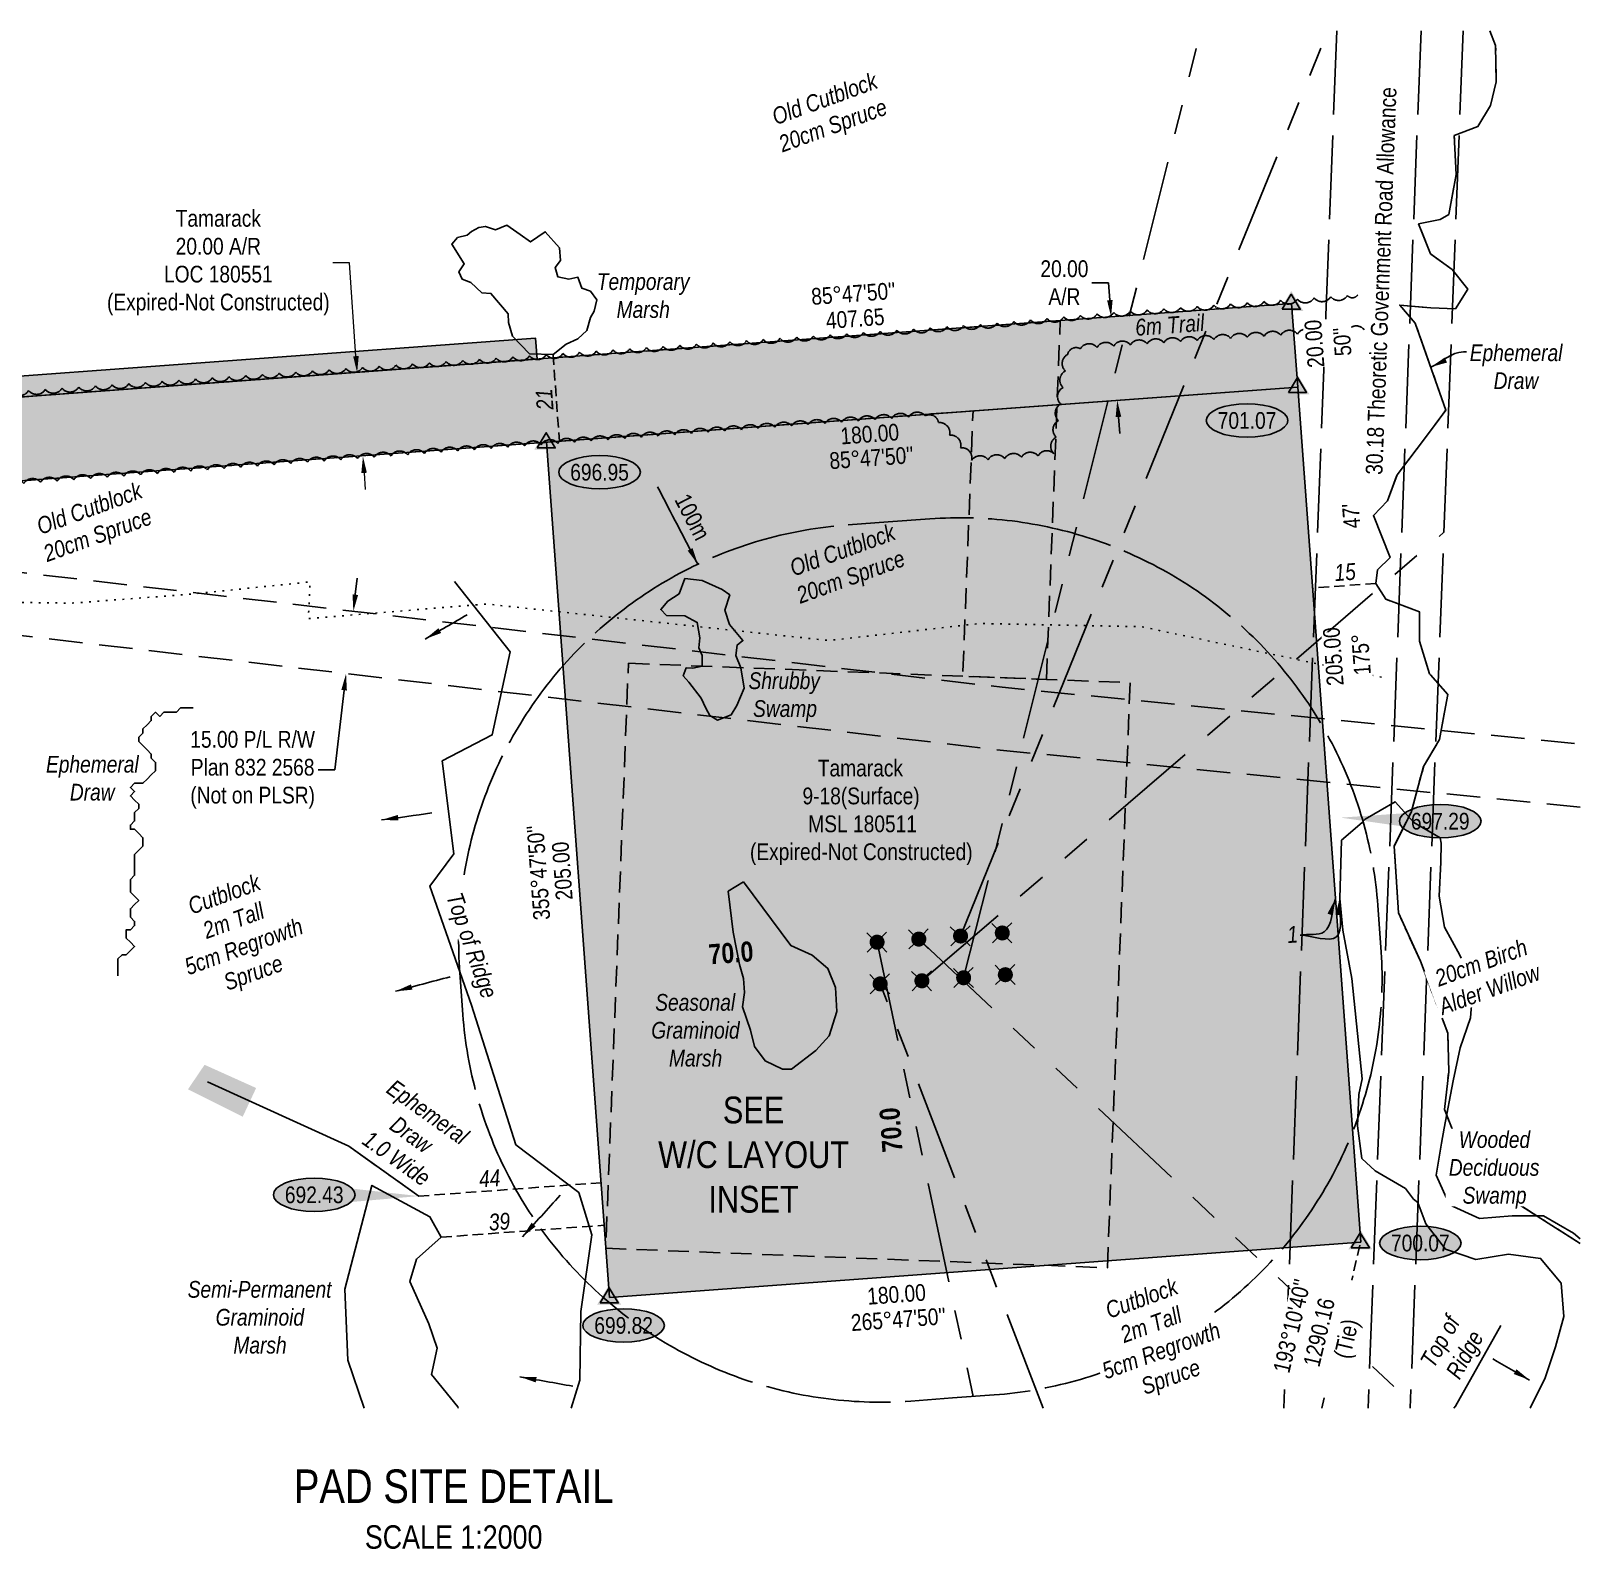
# Model space of a CAD drawing. Extents: x 329857 to 337194, y 6142471 to 6144607.
# Drawn here: x 333185 to 334110, y 6142560 to 6143467 of the extents above; entities that cross this region are included whole.
import ezdxf
from ezdxf.enums import TextEntityAlignment as Align

# ---------------------------------------------------------------- set-up
doc = ezdxf.new("R2010")
doc.units = 0
doc.header["$LTSCALE"] = 5
doc.header["$PDSIZE"] = 0.5
for name, pattern in [('0', [1, 1, 0]), ('foc-ACCESSROAD', [3.75, 2.5, -1.25]), ('foc-BUFFER', [16.75, 15, -1.75]), ('foc-DRILLPATH', [14.75, 6, -1.75, 1.75, -1.75, 1.75, -1.75]), ('foc-MONUMENT-BDYS', [6, 4, -2]), ('foc-TIELINE', [1.875, 1.25, -0.625]), ('foc-TOPO', [1, 0.2, -0.8]), ('foc-TOPO-ephemeral', [6.25, 3.125, -0.625, 0.625, -0.625, 0.625, -0.625]), ('foc-UNSURVEYED', [12.5, 10, -2.5])]:
    doc.linetypes.add(name, pattern=pattern)
doc.layers.get('Defpoints').update_dxf_attribs({"color": 9})
for name, color, linetype in [('AS-UNDERLAY-H', 141, 'Continuous'), ('AUX-BUFFER', 7, 'foc-BUFFER'), ('C-AR', 13, 'foc-ACCESSROAD'), ('C-WS', 13, 'foc-ACCESSROAD'), ('DETAIL-T', 7, 'Continuous'), ('L-BD', 7, 'Continuous'), ('L-MON', 1, 'Continuous'), ('L-MON-PLAN', 7, 'foc-MONUMENT-BDYS'), ('L-ROAD-T', 7, 'Continuous'), ('L-TIE', 7, 'foc-TIELINE'), ('L-TITLEDB-T', 4, 'Continuous'), ('L-USEC', 7, 'foc-UNSURVEYED'), ('P-ELEVATION', 7, 'Continuous'), ('P-PDRILLPATH', 12, 'foc-DRILLPATH'), ('P-PROPOSED', 10, 'Continuous'), ('P-PROPOSED-H', 21, 'Continuous'), ('P-TEMP-H', 41, 'Continuous'), ('P-TEMP_WORKSPACE', 46, 'Continuous'), ('P-TXT', 4, 'Continuous'), ('T-BUSH', 110, '0'), ('T-BUSH-T', 110, 'Continuous'), ('T-CREEK', 48, 'Continuous'), ('T-DRAW', 48, 'foc-TOPO-ephemeral'), ('T-SLOPE', 48, 'Continuous'), ('T-TIE', 201, 'foc-TIELINE'), ('T-VEGETATION CHANGE', 104, 'foc-TOPO'), ('T-WATER-T', 48, 'Continuous'), ('WETLAND', 143, 'Continuous'), ('WETLAND-T', 146, 'Continuous')]:
    doc.layers.add(name, color=color, linetype=linetype)
for name, color, linetype, lineweight in [('C-AR-T', 13, 'Continuous', 9), ('C-WS-T', 13, 'Continuous', 9), ('T-TEXT', 48, 'Continuous', 18), ('T-TIE-T', 201, 'Continuous', 18)]:
    doc.layers.add(name, color=color, linetype=linetype, lineweight=lineweight)
doc.styles.add('80', font='ARIALN.TTF', dxfattribs={"height": 10})
doc.styles.add('80CG', font='ARIALN.TTF', dxfattribs={"height": 10})
doc.styles.add('80L', font='ARIALN.TTF', dxfattribs={"height": 10})
doc.styles.add('BOLD', font='ARIALNB.TTF')
doc.styles.add('foc-LtypeFont', font='ARIALN.TTF', dxfattribs={"height": 7.35})
doc.linetypes.add('foc-TOPO-flowdirection-NOLINE', pattern='A,0,[">",foc-LtypeFont,S=0.3,R=0,X=0,Y=-0.945],-20,[">",foc-LtypeFont,S=0.3,R=0,X=0,Y=-0.945],0', length=20)
doc.dimstyles.new('CG2011', dxfattribs={"dimscale": 5, "dimtxt": 9, "dimasz": 2, "dimexe": 0.2, "dimexo": 0.0625, "dimgap": 0.5, "dimtad": 0, "dimtih": 1, "dimtoh": 1, "dimzin": 0, "dimdsep": 46, "dimtxsty": '80CG', "dimcen": 0.1, "dimse1": 1, "dimse2": 1, "dimclrd": 256, "dimclrt": 256, "dimaunit": 1, "dimadec": 4, "dimazin": 0, "dimtfac": 0.06, "dimtofl": 0, "dimtmove": 0, "dimatfit": 1, "dimfxl": 0.2, "dimtolj": 1, "dimtzin": 0, "dimlwd": -1, "dimarcsym": 0})
doc.dimstyles.new('Compass 5 000', dxfattribs={"dimscale": 5, "dimtxt": 9, "dimasz": 2, "dimexe": 0.2, "dimexo": 0.0625, "dimgap": 0.5, "dimtad": 0, "dimtih": 1, "dimtoh": 1, "dimzin": 0, "dimdsep": 46, "dimtxsty": '80CG', "dimcen": 0.1, "dimse1": 1, "dimse2": 1, "dimclrd": 256, "dimclrt": 256, "dimaunit": 1, "dimadec": 4, "dimazin": 0, "dimtfac": 0.06, "dimtofl": 0, "dimtmove": 0, "dimatfit": 1, "dimfxl": 0.2, "dimtolj": 1, "dimtzin": 0, "dimlwd": -1, "dimarcsym": 0})

# ---------------------------------------------------------------- blocks, each defined once
blk = doc.blocks.new('*D378')
at = {"layer": 'C-AR-T', "transparency": 16777216}
for p, q in [((333374.95, 6143328.28), (333364.95, 6143328.28)), ((333378.83, 6143272.47), (333374.95, 6143328.28)), ((333383.69, 6143202.63), (333384.39, 6143192.65))]:
    blk.add_line(p, q, dxfattribs=at)
for points in [[(333380.49, 6143272.58), (333377.17, 6143272.35), (333379.53, 6143262.49)], [(333385.35, 6143202.74), (333382.03, 6143202.51), (333383, 6143212.6)]]:
    blk.add_solid(points, dxfattribs=at)
at = {"layer": 'Defpoints', "color": 0, "transparency": 16777216}
for p in [(333379.53, 6143262.49), (333297.56, 6143256.79), (333301.03, 6143206.9)]:
    blk.add_point(p, dxfattribs=at)
at = {"layer": 'C-AR-T', "transparency": 16777216, "insert": (333296.61, 6143328.28), "char_height": 10, "attachment_point": 5, "style": '80CG'}
blk.add_mtext('\\A1;Tamarack\\P20.00 A/R\\PLOC 180551{\\A0;\\P(Expired-Not Constructed)}', dxfattribs=at)
blk = doc.blocks.new('*D377')
at = {"layer": 'Defpoints', "color": 0, "linetype": 'Continuous', "transparency": 16777216}
for p in [(333311.74, 6143127.63), (333307.38, 6143090.39), (333372.92, 6143082.72)]:
    blk.add_point(p, dxfattribs=at)
at = {"layer": 'L-TITLEDB-T', "transparency": 16777216}
for p, q in [((333378.44, 6143129.89), (333379.6, 6143139.82)), ((333371.75, 6143072.78), (333366.19, 6143025.26)), ((333366.19, 6143025.26), (333356.19, 6143025.26))]:
    blk.add_line(p, q, dxfattribs=at)
at = {"layer": 'L-TITLEDB-T', "linetype": 'Continuous', "transparency": 16777216}
for points in [[(333376.78, 6143130.08), (333380.1, 6143129.69), (333377.28, 6143119.96)], [(333370.1, 6143072.98), (333373.41, 6143072.59), (333372.92, 6143082.72)]]:
    blk.add_solid(points, dxfattribs=at)
at = {"layer": 'L-TITLEDB-T', "linetype": 'Continuous', "transparency": 16777216, "insert": (333317.11, 6143025.26), "char_height": 10, "attachment_point": 5, "style": '80CG'}
blk.add_mtext('\\A1;15.00 P/L R/W\\PPlan 832 2568\\P(Not on PLSR)', dxfattribs=at)
blk = doc.blocks.new('*D376')
at = {"layer": 'Defpoints', "color": 0, "transparency": 16777216}
for p in [(333880.36, 6143299.62), (333829.93, 6143295.91), (333884.03, 6143249.76)]:
    blk.add_point(p, dxfattribs=at)
at = {"layer": 'P-TXT', "transparency": 16777216}
for p, q in [((333828.43, 6143316.3), (333818.43, 6143316.3)), ((333829.19, 6143305.89), (333828.43, 6143316.3)), ((333834.32, 6143236.08), (333835.06, 6143226.11))]:
    blk.add_line(p, q, dxfattribs=at)
for points in [[(333830.85, 6143306.01), (333827.53, 6143305.76), (333829.93, 6143295.91)], [(333835.99, 6143236.2), (333832.66, 6143235.96), (333833.59, 6143246.05)]]:
    blk.add_solid(points, dxfattribs=at)
at = {"layer": 'P-TXT', "transparency": 16777216, "insert": (333802.03, 6143316.3), "char_height": 10, "attachment_point": 5, "style": '80CG'}
blk.add_mtext('\\A1;20.00\\PA/R', dxfattribs=at)
blk = doc.blocks.new('TRIA')
blk.add_hatch(color=255).paths.add_polyline_path([(-0.04, 1.52), (-1.47, -0.87), (1.39, -0.87)])
blk = doc.blocks.new('TRIAA')
blk.add_blockref('TRIA', (0, 0))
blk = doc.blocks.new('TRIB')
at = {"color": 1}
blk.add_lwpolyline([(-1.12, -0.67), (-0.04, 1.13), (1.04, -0.67)], close=True, dxfattribs=at)
blk = doc.blocks.new('TRIBB')
blk.add_blockref('TRIB', (0, 0))
blk = doc.blocks.new('TRICC')
for name in ['TRIAA', 'TRIBB']:
    blk.add_blockref(name, (0, 0))
blk = doc.blocks.new('plspike')
blk.add_blockref('TRICC', (0, 0))
blk = doc.blocks.new('we')
at = {"layer": 'P-ELEVATION'}
h = blk.add_hatch(color=111, dxfattribs=at)
h.dxf.hatch_style = 1
edge = h.paths.add_edge_path()
edge.add_ellipse((0, 0), major_axis=(-24.38, 0), ratio=0.410256, start_angle=0, end_angle=360)
at = {"layer": 'P-ELEVATION', "color": 7, "flags": 128}
blk.add_lwpolyline([(0, 0, 12.5, 0, 0), (-12.42, -6.43, 0, 0, 0)], format="xyseb", dxfattribs=at)
at = {"layer": 'P-ELEVATION', "color": 7}
blk.add_ellipse((0, 0), major_axis=(-24.38, 0), ratio=0.410256, dxfattribs=at)
at = {"layer": 'P-ELEVATION', "style": '80'}
blk.add_attdef('ELEVATION', text='', height=10, dxfattribs=at).set_placement((0, 0), align=Align.MIDDLE_CENTER)
blk = doc.blocks.new('*U381')
at = {"layer": 'P-ELEVATION'}
h = blk.add_hatch(color=111, dxfattribs=at)
h.dxf.hatch_style = 1
edge = h.paths.add_edge_path()
edge.add_ellipse((0, 0), major_axis=(-24.38, 0), ratio=0.410256, start_angle=0, end_angle=360)
at = {"layer": 'P-ELEVATION', "color": 7, "flags": 128}
blk.add_lwpolyline([(0, 0, 12.5, 0, 0), (62.5, -0.78, 0, 0, 0)], format="xyseb", dxfattribs=at)
at = {"layer": 'P-ELEVATION', "color": 7}
blk.add_ellipse((0, 0), major_axis=(-24.38, 0), ratio=0.410256, dxfattribs=at)
at = {"layer": 'P-ELEVATION', "style": '80'}
blk.add_attdef('ELEVATION', text='', height=10, dxfattribs=at).set_placement((0, 0), align=Align.MIDDLE_CENTER)
blk = doc.blocks.new('*U382')
at = {"layer": 'P-ELEVATION'}
h = blk.add_hatch(color=111, dxfattribs=at)
h.dxf.hatch_style = 1
edge = h.paths.add_edge_path()
edge.add_ellipse((0, 0), major_axis=(-24.38, 0), ratio=0.410256, start_angle=0, end_angle=360)
at = {"layer": 'P-ELEVATION', "color": 7, "flags": 128}
blk.add_lwpolyline([(0, 0, 12.5, 0, 0), (-59.52, 2.13, 0, 0, 0)], format="xyseb", dxfattribs=at)
at = {"layer": 'P-ELEVATION', "color": 7}
blk.add_ellipse((0, 0), major_axis=(-24.38, 0), ratio=0.410256, dxfattribs=at)
at = {"layer": 'P-ELEVATION', "style": '80'}
blk.add_attdef('ELEVATION', text='', height=10, dxfattribs=at).set_placement((0, 0), align=Align.MIDDLE_CENTER)
blk = doc.blocks.new('WC')
at = {"layer": 'L-MON'}
h = blk.add_hatch(color=255, dxfattribs=at)
h.dxf.hatch_style = 1
edge = h.paths.add_edge_path()
edge.add_arc((0, 0), 0.9, 0, 360)
at = {"layer": 'L-MON', "color": 240, "flags": 128}
for points in [[(-0.62, 0.5), (-1.23, 1.12)], [(0.52, 0.61), (1.13, 1.21)], [(-1.18, -1.18), (-0.56, -0.57)], [(1.16, -1.18), (0.56, -0.57)]]:
    blk.add_lwpolyline(points, dxfattribs=at)
at = {"layer": 'L-MON', "color": 240}
for radius in [0.8, 0.373]:
    blk.add_circle((0, 0), radius, dxfattribs=at)

msp = doc.modelspace()

# ---------------------------------------------------------------- hatches: boundary and pattern name
at = {"layer": 'AS-UNDERLAY-H'}
h = msp.add_hatch(color=256, dxfattribs=at)
h.dxf.hatch_style = 1
h.paths.add_polyline_path([(333278.498, 6142834.301), (333311.216, 6142817.95), (333319.205, 6142835.061), (333288.389, 6142848.94)])
at = {"layer": 'P-PROPOSED-H'}
h = msp.add_hatch(color=256, dxfattribs=at)
h.dxf.hatch_style = 1
h.paths.add_polyline_path([(332946.5, 6143230.957), (333937.785, 6143303.843), (333941.45, 6143253.985), (332944.579, 6143180.688), (332918.696, 6143153.88), (332922.525, 6143254.102)])
h = msp.add_hatch(color=256, dxfattribs=at)
h.dxf.hatch_style = 1
h.paths.add_polyline_path([(333492.73, 6143220.992), (333530.305, 6142709.949), (333979.026, 6142742.942), (333941.45, 6143253.985)])
at = {"layer": 'P-TEMP-H'}
h = msp.add_hatch(color=256, dxfattribs=at)
h.dxf.hatch_style = 1
h.paths.add_polyline_path([(332934.437, 6143242.602), (333486.181, 6143283.17), (333487.098, 6143270.705), (332946.5, 6143230.957)])

# ---------------------------------------------------------------- linework, layer by layer
at = {"layer": 'AUX-BUFFER', "color": 251, "linetype": 'foc-BUFFER', "flags": 128}
msp.add_lwpolyline([(333442.688, 6142878.953), (333440.855, 6142903.882, -0.4142136), (333671.815, 6143171.5), (333696.744, 6143173.333), (333721.673, 6143175.166, -0.4142136), (333989.291, 6142944.206), (333991.124, 6142919.278, -0.4142136), (333760.164, 6142651.659), (333735.235, 6142649.826), (333710.306, 6142647.993, -0.4142136)], format="xyb", close=True, dxfattribs=at)
at = {"layer": 'C-AR', "flags": 128}
msp.add_lwpolyline([(333791.3, 6143079.218), (333799.551, 6143293.679), (332921.571, 6143229.124), (332919.65, 6143178.858), (332925.236, 6143179.269), (333747.448, 6143239.723), (333741.348, 6143081.155)], close=True, dxfattribs=at)
at = {"layer": 'C-WS', "flags": 128}
msp.add_lwpolyline([(333541.608, 6143088.902), (333791.35, 6143079.216), (333841.298, 6143077.279), (333827.739, 6142727.641), (333528.049, 6142739.263), (333541.608, 6143088.902)], dxfattribs=at)
at = {"layer": 'L-MON-PLAN', "flags": 128}
for points in [[(332715.487, 6143197.44), (333764.812, 6143074.582), (334110.051, 6143040.611)], [(334110.051, 6143002.931), (333760.795, 6143037.303), (332715.487, 6143159.691)]]:
    msp.add_lwpolyline(points, dxfattribs=at)
at = {"layer": 'L-TIE', "flags": 128}
msp.add_lwpolyline([(333955.767, 6142643.733), (333978.996, 6142742.954)], dxfattribs=at)
at = {"layer": 'L-USEC', "flags": 128}
for points in [[(333964.735, 6143466.765), (333933.105, 6142643.733)], [(334015.065, 6143466.765), (333983.434, 6142643.733)], [(334040.216, 6143466.765), (334008.585, 6142643.733)]]:
    msp.add_lwpolyline(points, dxfattribs=at)
at = {"layer": 'P-PDRILLPATH', "ltscale": 2, "flags": 128}
for points in [[(333740.002, 6142925.877), (333959.387, 6143466.765)], [(333741.835, 6142900.948), (333883.452, 6143466.765)], [(333716.906, 6142899.115), (334028.559, 6143166.996)], [(333690.144, 6142922.211), (333749, 6142643.733)], [(333715.073, 6142924.044), (334008.592, 6142647.458)], [(333789.272, 6142643.733), (333691.977, 6142897.282)]]:
    msp.add_lwpolyline(points, dxfattribs=at)
at = {"layer": 'P-PROPOSED', "flags": 128}
for points in [[(332946.5, 6143230.957), (333937.785, 6143303.843), (333941.45, 6143253.985), (332944.579, 6143180.688), (332918.696, 6143153.88), (332922.525, 6143254.102)], [(333492.73, 6143220.992), (333530.305, 6142709.949), (333979.026, 6142742.942), (333941.45, 6143253.985)]]:
    msp.add_lwpolyline(points, close=True, dxfattribs=at)
at = {"layer": 'P-TEMP_WORKSPACE', "flags": 128}
msp.add_lwpolyline([(332934.437, 6143242.602), (333486.181, 6143283.17), (333487.098, 6143270.705), (332946.5, 6143230.957)], close=True, dxfattribs=at)
at = {"layer": 'T-BUSH', "flags": 128}
for points in [[(332929.708, 6143341.077, 0.5205671), (332929.169, 6143331.093, 0.5205671), (332928.629, 6143321.109, 0.5205671), (332928.09, 6143311.125, 0.5205671), (332927.551, 6143301.142, 0.5205671), (332927.011, 6143291.158, 0.5205671), (332926.472, 6143281.174, 0.5205671), (332925.932, 6143271.19, 0.5205671), (332925.393, 6143261.206, 0.5205671), (332924.853, 6143251.222, 0.5205671), (332927.552, 6143242.329, 0.5205671), (332934.022, 6143234.706, 0.5205671), (332943.903, 6143235.177, 0.5205671), (332953.877, 6143235.872, 0.5205671), (332963.851, 6143236.566, 0.5205671), (332973.826, 6143237.26, 0.5205671), (332983.8, 6143237.954, 0.5205671), (332993.774, 6143238.648, 0.5205671), (333003.749, 6143239.343, 0.5205671), (333013.723, 6143240.037, 0.5205671), (333023.697, 6143240.731, 0.5205671), (333033.672, 6143241.425, 0.5205671), (333043.646, 6143242.12, 0.5205671), (333053.62, 6143242.814, 0.5205671), (333063.595, 6143243.508, 0.5205671), (333073.569, 6143244.202, 0.5205671), (333083.544, 6143244.896, 0.5205671), (333093.518, 6143245.591, 0.5205671), (333103.492, 6143246.285, 0.5205671), (333113.467, 6143246.979, 0.5205671), (333123.441, 6143247.673, 0.5205671), (333133.415, 6143248.368, 0.5205671), (333143.39, 6143249.062, 0.5205671), (333153.364, 6143249.756, 0.5205671), (333163.338, 6143250.45, 0.5205671), (333173.313, 6143251.144, 0.5205671), (333183.287, 6143251.839, 0.5205671), (333193.261, 6143252.533, 0.5205671), (333203.236, 6143253.227, 0.5205671), (333213.21, 6143253.921, 0.5205671), (333223.185, 6143254.616, 0.5205671), (333233.159, 6143255.31, 0.5205671), (333243.133, 6143256.004, 0.5205671), (333253.108, 6143256.698, 0.5205671), (333263.082, 6143257.393, 0.5205671), (333273.056, 6143258.087, 0.5205671), (333283.031, 6143258.781, 0.5205671), (333293.005, 6143259.475, 0.5205671), (333302.979, 6143260.169, 0.5205671), (333312.954, 6143260.864, 0.5205671), (333322.928, 6143261.558, 0.5205671), (333332.902, 6143262.252, 0.5205671), (333342.877, 6143262.946, 0.5205671), (333352.851, 6143263.641, 0.5205671), (333362.826, 6143264.335, 0.5205671), (333372.8, 6143265.029, 0.5205671), (333382.774, 6143265.723, 0.5205671), (333392.749, 6143266.417, 0.5205671), (333402.723, 6143267.112, 0.5205671), (333412.697, 6143267.806, 0.5205671), (333422.672, 6143268.5, 0.5205671), (333432.646, 6143269.194, 0.5205671), (333442.62, 6143269.889, 0.5205671), (333452.595, 6143270.583, 0.5205671), (333462.569, 6143271.277, 0.5205671), (333472.544, 6143271.971, 0.5205671), (333482.518, 6143272.666, 0.5205671), (333492.492, 6143273.36, 0.5205671), (333502.467, 6143274.054, 0.5205671), (333512.441, 6143274.748, 0.5205671), (333522.415, 6143275.442, 0.5205671), (333532.39, 6143276.137, 0.5205671), (333542.364, 6143276.831, 0.5205671), (333552.338, 6143277.525, 0.5205671), (333562.313, 6143278.219, 0.5205671), (333572.287, 6143278.914, 0.5205671), (333582.261, 6143279.608, 0.5205671), (333592.236, 6143280.302, 0.5205671), (333602.21, 6143280.996, 0.5205671), (333612.185, 6143281.69, 0.5205671), (333622.159, 6143282.385, 0.5205671), (333632.133, 6143283.079, 0.5205671), (333642.108, 6143283.773, 0.5205671), (333652.082, 6143284.467, 0.5205671), (333662.056, 6143285.162, 0.5205671), (333672.031, 6143285.856, 0.5205671), (333682.005, 6143286.55, 0.5205671), (333691.979, 6143287.244, 0.5205671), (333701.954, 6143287.938, 0.5205671), (333711.928, 6143288.633, 0.5205671), (333721.902, 6143289.327, 0.5205671), (333731.877, 6143290.021, 0.5205671), (333741.851, 6143290.715, 0.5205671), (333751.826, 6143291.41, 0.5205671), (333761.789, 6143292.237, 0.5205671), (333771.746, 6143293.146, 0.5205671), (333781.703, 6143294.055, 0.5205671), (333791.66, 6143294.963, 0.5205671), (333801.618, 6143295.872, 0.5205671), (333811.575, 6143296.781, 0.5205671), (333821.532, 6143297.689, 0.5205671), (333831.489, 6143298.598, 0.5205671), (333841.461, 6143299.32, 0.5205671), (333851.434, 6143300.039, 0.5205671), (333861.406, 6143300.759, 0.5205671), (333871.379, 6143301.478, 0.5205671), (333881.352, 6143302.197, 0.5205671), (333891.324, 6143302.917, 0.5205671), (333901.297, 6143303.636, 0.5205671), (333911.269, 6143304.356, 0.5205671), (333921.242, 6143305.075, 0.5205671), (333931.214, 6143305.794, 0.5205671), (333941.187, 6143306.514, 0.5205671), (333951.16, 6143307.233, 0.5205671), (333961.132, 6143307.953, 0.5205671), (333971.105, 6143308.672, 0.5205671), (333977.255, 6143309.116, 0.5205671)], [(333981.15, 6143288.218, 0.5205671), (333971.172, 6143287.572, 0.5205671), (333961.194, 6143286.926, 0.5205671), (333951.217, 6143286.28, 0.5205671), (333941.239, 6143285.634, 0.5205671), (333931.262, 6143284.989, 0.5205671), (333921.284, 6143284.343, 0.5205671), (333911.306, 6143283.697, 0.5205671), (333901.329, 6143283.051, 0.5205671), (333891.351, 6143282.405, 0.5205671), (333881.374, 6143281.759, 0.5205671), (333871.396, 6143281.113, 0.5205671), (333861.418, 6143280.467, 0.5205671), (333851.441, 6143279.821, 0.5205671), (333841.463, 6143279.175, 0.5205671), (333831.49, 6143278.462, 0.5205671), (333821.525, 6143277.655, 0.5205671), (333811.559, 6143276.849, 0.5205671), (333804, 6143273.496, 0.5205671), (333802.632, 6143263.591, 0.5205671), (333801.265, 6143253.687, 0.5205671), (333799.897, 6143243.782, 0.5205671), (333798.529, 6143233.878, 0.5205671), (333797.162, 6143223.973, 0.5205671), (333795.794, 6143214.069, 0.5205671), (333786.331, 6143212.778, 0.5205671), (333776.36, 6143212.026, 0.5205671), (333766.39, 6143211.275, 0.5205671), (333756.42, 6143210.523, 0.5205671), (333746.602, 6143210.144, 0.5205671), (333740.018, 6143217.668, 0.5205671), (333733.433, 6143225.192, 0.5205671), (333726.849, 6143232.717, 0.5205671), (333718.827, 6143236.729, 0.5205671), (333708.857, 6143235.98, 0.5205671), (333698.886, 6143235.232, 0.5205671), (333688.916, 6143234.483, 0.5205671), (333678.945, 6143233.734, 0.5205671), (333668.975, 6143232.985, 0.5205671), (333659.005, 6143232.236, 0.5205671), (333649.034, 6143231.487, 0.5205671), (333639.064, 6143230.738, 0.5205671), (333629.093, 6143229.99, 0.5205671), (333619.123, 6143229.241, 0.5205671), (333609.153, 6143228.492, 0.5205671), (333599.182, 6143227.743, 0.5205671), (333589.212, 6143226.994, 0.5205671), (333579.241, 6143226.245, 0.5205671), (333569.271, 6143225.496, 0.5205671), (333559.301, 6143224.748, 0.5205671), (333549.33, 6143223.999, 0.5205671), (333539.36, 6143223.25, 0.5205671), (333529.389, 6143222.501, 0.5205671), (333519.419, 6143221.752, 0.5205671), (333509.449, 6143221.003, 0.5205671), (333499.478, 6143220.254, 0.5205671), (333489.508, 6143219.506, 0.5205671), (333479.537, 6143218.757, 0.5205671), (333469.567, 6143218.008, 0.5205671), (333459.597, 6143217.259, 0.5205671), (333449.626, 6143216.51, 0.5205671), (333439.656, 6143215.761, 0.5205671), (333429.685, 6143215.012, 0.5205671), (333419.715, 6143214.264, 0.5205671), (333409.745, 6143213.515, 0.5205671), (333399.774, 6143212.766, 0.5205671), (333389.804, 6143212.017, 0.5205671), (333379.833, 6143211.268, 0.5205671), (333369.863, 6143210.519, 0.5205671), (333359.893, 6143209.77, 0.5205671), (333349.922, 6143209.021, 0.5205671), (333339.952, 6143208.273, 0.5205671), (333329.981, 6143207.524, 0.5205671), (333320.011, 6143206.775, 0.5205671), (333310.04, 6143206.026, 0.5205671), (333300.07, 6143205.277, 0.5205671), (333290.1, 6143204.528, 0.5205671), (333280.129, 6143203.779, 0.5205671), (333270.159, 6143203.031, 0.5205671), (333260.188, 6143202.282, 0.5205671), (333250.218, 6143201.533, 0.5205671), (333240.248, 6143200.784, 0.5205671), (333230.277, 6143200.035, 0.5205671), (333220.307, 6143199.286, 0.5205671), (333210.336, 6143198.537, 0.5205671), (333200.366, 6143197.789, 0.5205671), (333190.396, 6143197.04, 0.5205671), (333180.425, 6143196.291, 0.5205671), (333170.455, 6143195.542, 0.5205671), (333160.484, 6143194.793, 0.5205671), (333150.514, 6143194.044, 0.5205671), (333140.544, 6143193.295, 0.5205671), (333130.573, 6143192.547, 0.5205671), (333120.603, 6143191.798, 0.5205671), (333110.632, 6143191.049, 0.5205671), (333100.662, 6143190.3, 0.5205671), (333090.692, 6143189.551, 0.5205671), (333080.721, 6143188.802, 0.5205671), (333070.751, 6143188.053, 0.5205671), (333060.78, 6143187.305, 0.5205671), (333050.81, 6143186.556, 0.5205671), (333040.84, 6143185.807, 0.5205671), (333030.869, 6143185.058, 0.5205671), (333020.899, 6143184.309, 0.5205671), (333010.928, 6143183.56, 0.5205671), (333000.958, 6143182.811, 0.5205671), (332990.988, 6143182.063, 0.5205671), (332981.017, 6143181.314, 0.5205671), (332971.047, 6143180.565, 0.5205671), (332961.076, 6143179.816, 0.5205671), (332951.542, 6143178.624, 0.5205671), (332950.636, 6143168.667, 0.5205671), (332949.73, 6143158.71, 0.5205671), (332948.823, 6143148.752, 0.5205671), (332947.917, 6143138.795, 0.5205671), (332947.011, 6143128.838, 0.5205671), (332946.193, 6143119.845, 0.5205671)]]:
    msp.add_lwpolyline(points, format="xyb", dxfattribs=at)
at = {"layer": 'T-CREEK', "linetype": 'foc-TOPO-flowdirection-NOLINE', "flags": 128}
for points in [[(334056.213, 6143466.765), (334059.653, 6143458.025), (334059.9, 6143436.36), (334056.588, 6143422.164), (334049.088, 6143409.664), (334034.904, 6143404.201), (334036.158, 6143381.023), (334031.588, 6143357.164), (334026.489, 6143354.011), (334013.624, 6143351.464), (334020.741, 6143333.64), (334033.604, 6143324.231), (334042.935, 6143312.436), (334035.593, 6143300.618), (334020.946, 6143301.207), (334002.364, 6143302.933), (334011.588, 6143292.164), (334029.948, 6143240.235), (334016.588, 6143222.164), (334000.847, 6143201.594), (333995.009, 6143186.028), (333986.588, 6143177.164), (333991.588, 6143164.664), (333996.588, 6143152.164), (333989.088, 6143144.664), (333988.149, 6143136.624), (333994.088, 6143127.164), (334014.088, 6143119.664), (334014.088, 6143102.164), (334020.125, 6143082.522), (334031.048, 6143070.202), (334029.088, 6143059.664), (334026.084, 6143043.356), (334016.588, 6143027.164), (334009.088, 6142999.664), (333999.088, 6142979.664), (334001.588, 6142939.664), (334014.717, 6142910.765), (334030.997, 6142867.899), (334031.588, 6142844.664), (334029.088, 6142822.164), (334039.088, 6142797.164), (334059.088, 6142774.664), (334086.588, 6142757.164), (334110.051, 6142742.233)], [(333281.588, 6143062.164), (333279.088, 6143062.164), (333276.588, 6143062.164), (333274.088, 6143062.164), (333271.588, 6143059.664), (333269.088, 6143059.664), (333266.588, 6143059.664), (333264.088, 6143059.664), (333261.588, 6143057.164), (333259.088, 6143059.664), (333256.588, 6143057.164), (333256.588, 6143054.664), (333254.088, 6143052.164), (333251.588, 6143049.664), (333251.588, 6143047.164), (333249.088, 6143044.664), (333249.088, 6143042.164), (333251.588, 6143039.664), (333254.088, 6143037.164), (333256.588, 6143034.664), (333256.588, 6143032.164), (333259.088, 6143029.664), (333259.088, 6143027.164), (333259.088, 6143024.664), (333256.588, 6143022.164), (333254.088, 6143019.664), (333251.588, 6143017.164), (333249.088, 6143017.164), (333246.588, 6143017.164), (333244.088, 6143014.664), (333246.588, 6143012.164), (333244.088, 6143009.664), (333246.588, 6143007.164), (333249.088, 6143004.664), (333249.088, 6143002.164), (333246.588, 6142999.664), (333246.588, 6142997.164), (333246.588, 6142994.664), (333244.088, 6142992.164), (333244.088, 6142989.664), (333246.588, 6142989.664), (333249.088, 6142987.164), (333251.588, 6142984.664), (333251.588, 6142982.164), (333251.588, 6142979.664), (333249.088, 6142977.164), (333246.588, 6142974.664), (333246.588, 6142972.164), (333246.588, 6142969.664), (333246.588, 6142967.164), (333246.588, 6142964.664), (333246.588, 6142962.164), (333244.088, 6142959.664), (333244.088, 6142957.164), (333244.088, 6142954.664), (333244.088, 6142952.164), (333246.588, 6142949.664), (333249.088, 6142947.164), (333246.588, 6142944.664), (333244.088, 6142942.164), (333244.088, 6142939.664), (333244.088, 6142937.164), (333246.588, 6142934.664), (333246.588, 6142932.164), (333244.088, 6142929.664), (333241.588, 6142929.664), (333241.588, 6142927.164), (333241.588, 6142924.664), (333244.088, 6142922.164), (333246.588, 6142919.664), (333244.088, 6142917.164), (333241.588, 6142914.664), (333239.088, 6142914.664), (333236.588, 6142912.164), (333236.588, 6142909.664), (333236.588, 6142907.164), (333236.588, 6142904.664), (333236.588, 6142902.164)], [(333290.135, 6142838.831), (333374.598, 6142800.224), (333416.383, 6142770.459)]]:
    msp.add_lwpolyline(points, dxfattribs=at)
at = {"layer": 'T-DRAW'}
for points in [[(334110.051, 6142742.233), (334086.588, 6142757.164), (334059.088, 6142774.664), (334039.088, 6142797.164), (334029.088, 6142822.164), (334031.588, 6142844.664), (334030.997, 6142867.899), (334014.717, 6142910.765), (334001.588, 6142939.664), (333999.088, 6142979.664), (334009.088, 6142999.664), (334016.588, 6143027.164), (334026.084, 6143043.356), (334029.088, 6143059.664), (334031.048, 6143070.202), (334020.125, 6143082.522), (334014.088, 6143102.164), (334014.088, 6143119.664), (333994.088, 6143127.164), (333988.149, 6143136.624), (333989.088, 6143144.664), (333996.588, 6143152.164), (333991.588, 6143164.664), (333986.588, 6143177.164), (333995.009, 6143186.028), (334000.847, 6143201.594), (334016.588, 6143222.164), (334029.948, 6143240.235), (334011.588, 6143292.164), (334002.364, 6143302.933), (334020.946, 6143301.207), (334035.593, 6143300.618), (334042.935, 6143312.436), (334033.604, 6143324.231), (334020.741, 6143333.64), (334013.624, 6143351.464), (334026.489, 6143354.011), (334031.588, 6143357.164), (334036.158, 6143381.023), (334034.904, 6143404.201), (334049.088, 6143409.664), (334056.588, 6143422.164), (334059.9, 6143436.36), (334059.653, 6143458.025), (334056.213, 6143466.765)], [(333236.588, 6142902.164), (333236.588, 6142904.664), (333236.588, 6142907.164), (333236.588, 6142909.664), (333236.588, 6142912.164), (333239.088, 6142914.664), (333241.588, 6142914.664), (333244.088, 6142917.164), (333246.588, 6142919.664), (333244.088, 6142922.164), (333241.588, 6142924.664), (333241.588, 6142927.164), (333241.588, 6142929.664), (333244.088, 6142929.664), (333246.588, 6142932.164), (333246.588, 6142934.664), (333244.088, 6142937.164), (333244.088, 6142939.664), (333244.088, 6142942.164), (333246.588, 6142944.664), (333249.088, 6142947.164), (333246.588, 6142949.664), (333244.088, 6142952.164), (333244.088, 6142954.664), (333244.088, 6142957.164), (333244.088, 6142959.664), (333246.588, 6142962.164), (333246.588, 6142964.664), (333246.588, 6142967.164), (333246.588, 6142969.664), (333246.588, 6142972.164), (333246.588, 6142974.664), (333249.088, 6142977.164), (333251.588, 6142979.664), (333251.588, 6142982.164), (333251.588, 6142984.664), (333249.088, 6142987.164), (333246.588, 6142989.664), (333244.088, 6142989.664), (333244.088, 6142992.164), (333246.588, 6142994.664), (333246.588, 6142997.164), (333246.588, 6142999.664), (333249.088, 6143002.164), (333249.088, 6143004.664), (333246.588, 6143007.164), (333244.088, 6143009.664), (333246.588, 6143012.164), (333244.088, 6143014.664), (333246.588, 6143017.164), (333249.088, 6143017.164), (333251.588, 6143017.164), (333254.088, 6143019.664), (333256.588, 6143022.164), (333259.088, 6143024.664), (333259.088, 6143027.164), (333259.088, 6143029.664), (333256.588, 6143032.164), (333256.588, 6143034.664), (333254.088, 6143037.164), (333251.588, 6143039.664), (333249.088, 6143042.164), (333249.088, 6143044.664), (333251.588, 6143047.164), (333251.588, 6143049.664), (333254.088, 6143052.164), (333256.588, 6143054.664), (333256.588, 6143057.164), (333259.088, 6143059.664), (333261.588, 6143057.164), (333264.088, 6143059.664), (333266.588, 6143059.664), (333269.088, 6143059.664), (333271.588, 6143059.664), (333274.088, 6143062.164), (333276.588, 6143062.164), (333279.088, 6143062.164), (333281.588, 6143062.164)]]:
    msp.add_lwpolyline(points, dxfattribs=at)
at = {"layer": 'T-DRAW', "flags": 128}
msp.add_lwpolyline([(333416.383, 6142770.459), (333374.598, 6142800.224)], dxfattribs=at)
at = {"layer": 'T-SLOPE', "flags": 128}
for points in [[(333437.681, 6143137.787), (333470.946, 6143095.644), (333460.216, 6143046.089), (333430.348, 6143030.564), (333437.296, 6142975.042), (333422.988, 6142955.727), (333447.918, 6142884.637), (333474.276, 6142801.149), (333511.976, 6142772.532), (333519.638, 6142747.269), (333513.208, 6142701.577), (333512.566, 6142660.427), (333507.305, 6142643.733)], [(334034.644, 6142643.733), (334035.568, 6142644.994), (334062.828, 6142693.054)]]:
    msp.add_lwpolyline(points, dxfattribs=at)
at = {"layer": 'T-TIE'}
msp.add_line((333988.149, 6143136.624), (333950.284, 6143133.84), dxfattribs=at)
at = {"layer": 'T-TIE', "flags": 128}
for points in [[(333496.568, 6143273.512), (333500.388, 6143221.558)], [(333416.383, 6142770.459), (333525.267, 6142778.465)], [(333429.824, 6142745.906), (333527.135, 6142753.061)]]:
    msp.add_lwpolyline(points, dxfattribs=at)
at = {"layer": 'T-VEGETATION CHANGE', "flags": 128}
msp.add_lwpolyline([(332944.784, 6143137.458), (333064.221, 6143128.659), (333125.083, 6143126.112), (333208.731, 6143124.787), (333279.606, 6143130.132), (333351.483, 6143137.544), (333350.341, 6143115.579), (333456.541, 6143124.317), (333661.298, 6143102.482), (333751.508, 6143112.682), (333847.943, 6143110.767), (333994.676, 6143079.824)], dxfattribs=at)
at = {"layer": 'WETLAND'}
for points in [[(333504.473, 6143279.521), (333496.568, 6143273.512), (333482.471, 6143273.896), (333472.375, 6143284.317), (333469.856, 6143292.591), (333469.685, 6143297.683), (333459.438, 6143309.949), (333453.929, 6143310.31), (333447.523, 6143316.399), (333442.217, 6143318.481), (333440.367, 6143322.82), (333443.529, 6143327.685), (333436.012, 6143339.277), (333439.555, 6143343.305), (333445.301, 6143344.746), (333447.816, 6143346.96), (333452.174, 6143349.26), (333456.172, 6143349.953), (333462.156, 6143347.968), (333468.878, 6143350.623), (333476.916, 6143345.198), (333483.005, 6143340.742), (333491.938, 6143346.76), (333500.358, 6143337.258), (333501.026, 6143329.69), (333497.866, 6143325.448), (333499.52, 6143319.821), (333505.954, 6143318.452), (333511.428, 6143319.61), (333513.667, 6143313.083), (333518.899, 6143311.335), (333522.663, 6143306.067), (333521.127, 6143299.217), (333518.901, 6143295.617), (333516.758, 6143287.689), (333511.294, 6143282.757), (333504.473, 6143279.521)], [(333575.318, 6143139.51), (333585.557, 6143138.295), (333597.607, 6143132.999), (333602.097, 6143129.782), (333599.104, 6143120.717), (333602.07, 6143112.092), (333609.959, 6143102.447), (333606.484, 6143099.761), (333605.748, 6143093.457), (333608.69, 6143086.195), (333610.649, 6143074.1), (333606.325, 6143063.67), (333602.97, 6143058.153), (333594.811, 6143054.942), (333590.303, 6143057.613), (333587.887, 6143062.008), (333584.952, 6143068.014), (333577.642, 6143077.591), (333574.298, 6143081.314), (333576.064, 6143086.112), (333580.108, 6143086.062), (333585.601, 6143087.15), (333585.592, 6143093.497), (333583.597, 6143098.152), (333584.332, 6143104.022), (333582.752, 6143113.297), (333575.323, 6143117.174), (333564.357, 6143117.531), (333560.854, 6143120.99), (333565.067, 6143126.035), (333571.827, 6143130.393), (333575.318, 6143139.51)], [(333610.266, 6142958.204), (333638.547, 6142920.299), (333651.276, 6142914.521), (333660.742, 6142906.538), (333665.309, 6142895.076), (333666.034, 6142880.723), (333661.487, 6142866.249), (333653.544, 6142857.445), (333639.021, 6142846.264), (333633.729, 6142846.225), (333623.274, 6142851.38), (333616.988, 6142859.781), (333614.535, 6142869.583), (333609.717, 6142883.539), (333610.874, 6142892.139), (333610.371, 6142900.478), (333607.908, 6142908.829), (333604.077, 6142928.159), (333601.245, 6142952.666), (333610.266, 6142958.204)]]:
    msp.add_lwpolyline(points, close=True, dxfattribs=at)
for points in [[(334080.263, 6142643.733), (334080.407, 6142644.055), (334089.159, 6142661.917), (334095.329, 6142680.43), (334100.428, 6142698.477), (334098.827, 6142718.433), (334086.499, 6142733.179), (334067.278, 6142735.724), (334047.764, 6142732.532), (334029.772, 6142738.673), (334025.77, 6142743.852), (334017.994, 6142753.916), (334013.13, 6142766.654), (334010.561, 6142768.636), (334005.708, 6142774.924), (333987.607, 6142785.494), (333979.705, 6142792.993), (333977.118, 6142812.502), (333977.986, 6142831.258), (333979.82, 6142840.479), (333973.696, 6142900.521), (333968.283, 6142929.468), (333966.476, 6142948.395), (333967.595, 6142983.166), (333979.946, 6142993.807), (333981.683, 6142995.824), (333999.617, 6143006.167), (334010.731, 6142993.807), (334026.588, 6142984.664), (334027.132, 6142981.462), (334026.869, 6142969.988), (334025.838, 6142949.643), (334029.083, 6142931.173), (334038.174, 6142914.499), (334046.195, 6142897.355), (334044.639, 6142877.037), (334038.498, 6142859.045), (334034.362, 6142839.38), (334028.957, 6142811.092), (334027.236, 6142802.085), (334024.172, 6142782.891), (334032.166, 6142765.226), (334050.052, 6142756.996), (334069.486, 6142758.625), (334088.32, 6142758.712), (334106.101, 6142748.397), (334110.051, 6142745.005)], [(333383.693, 6142643.733), (333373.989, 6142672.371), (333372.2, 6142714.806), (333388.333, 6142776.857), (333423.05, 6142758.11), (333429.824, 6142745.906), (333414.961, 6142732.718), (333410.995, 6142719.511), (333422.277, 6142694.203), (333427.404, 6142679.545), (333423.912, 6142663.835), (333439.638, 6142644.484), (333439.888, 6142643.733)]]:
    msp.add_lwpolyline(points, dxfattribs=at)

# ---------------------------------------------------------------- block references
at = {"layer": 'L-MON', "xscale": 4.99924415, "yscale": 4.99924415, "zscale": 4.99924415}
for name, p in [('plspike', (333492.731, 6143220.979)), ('WC', (333690.144, 6142922.211)), ('WC', (333715.073, 6142924.044)), ('WC', (333740.002, 6142925.877)), ('WC', (333764.931, 6142927.71)), ('WC', (333766.764, 6142902.781)), ('WC', (333691.977, 6142897.282)), ('WC', (333716.906, 6142899.115)), ('WC', (333741.835, 6142900.948)), ('plspike', (333978.996, 6142742.954)), ('plspike', (333530.288, 6142709.934))]:
    msp.add_blockref(name, p, dxfattribs=at)
at = {"layer": 'P-ELEVATION', "xscale": 0.99984883, "yscale": 0.99984883, "zscale": 0.99984883}
for name, p, values in [('we', (333911.149, 6143233.994), {'ELEVATION': '701.07'}), ('we', (333524.353, 6143203.066), {'ELEVATION': '696.95'}), ('*U382', (334026.54, 6142994.505), {'ELEVATION': '697.29'}), ('*U381', (333353.889, 6142771.242), {'ELEVATION': '692.43'}), ('we', (334014.652, 6142742.409), {'ELEVATION': '700.07'}), ('we', (333538.725, 6142693.166), {'ELEVATION': '699.82'})]:
    msp.add_blockref(name, p, dxfattribs=at).add_auto_attribs(values)

# ---------------------------------------------------------------- texts
at = {"layer": 'AUX-BUFFER', "insert": (333577.718, 6143191.338), "char_height": 9.9985, "attachment_point": 1, "rotation": 297.523002, "style": '80L'}
msp.add_mtext_dynamic_manual_height_columns('100m', width=6.84587, gutter_width=44.993, heights=[0], dxfattribs=at)
at = {"layer": 'C-WS-T', "insert": (333613.791, 6143031.267), "char_height": 9.99849, "attachment_point": 1, "style": '80L'}
msp.add_mtext_dynamic_manual_height_columns('\\pi40.92717;Tamarack\\P\\pi31.78121;9-18(Surface)\\P\\pi35.22885;MSL 180511\\P\\pi0.39101;(Expired-Not Constructed)', width=132.44014, gutter_width=49.992, heights=[0], dxfattribs=at)
at = {"layer": 'DETAIL-T', "color": 3, "attachment_point": 5, "style": '80CG'}
for s, insert, char_height, width in [('SEE\\PW/C LAYOUT\\PINSET', (333616.347, 6142795.145), 15.9976, 113.85629), ('PAD SITE DETAIL\\P{\\H0.7x;SCALE 1:2000}', (333437.189, 6142583.315), 20, 217.10814)]:
    msp.add_mtext(s, dxfattribs=dict(at, insert=insert, char_height=char_height, width=width))
at = {"layer": 'L-BD', "style": '80L'}
for s, height, rotation, p in [("85°47'50''", 9.9985, 4.204, (333675.951, 6143309.853)), ('407.65', 9.9985, 4.204, (333677.05, 6143294.896)), ('180.00', 9.9985, 4.2052, (333685.744, 6143225.909)), ("85°47'50''", 9.9985, 4.2052, (333686.789, 6143211.699)), ("355°47'50''", 9.99849, 94.2052, (333487.835, 6142963.729)), ('205.00', 9.9985, 94.2052, (333502.044, 6142964.774)), ('180.00', 9.9985, 4.2052, (333701.733, 6142711.789)), ("265°47'50''", 9.99849, 4.2052, (333702.833, 6142696.832))]:
    msp.add_text(s, height=height, rotation=rotation, dxfattribs=at).set_placement(p, align=Align.MIDDLE)
at = {"layer": 'L-BD', "color": 3, "style": 'BOLD'}
msp.add_text('70.0', height=11.9982, rotation=94.2052, dxfattribs=at).set_placement((333698.392, 6142810.031), align=Align.MIDDLE)
at = {"layer": 'L-BD', "insert": (333968.375, 6143176.513), "char_height": 9.9985, "width": 11.06683, "attachment_point": 2, "rotation": 94.2052, "style": '80L'}
msp.add_mtext("47'", dxfattribs=at)
at = {"layer": 'L-BD', "color": 3, "insert": (333602.402, 6142921.857), "char_height": 11.9982, "width": 28.68801, "attachment_point": 2, "rotation": 4.2052, "style": 'BOLD', "bg_fill": 1, "box_fill_scale": 1.15, "bg_fill_color": 21, "bg_fill_transparency": 0}
msp.add_mtext('70.0', dxfattribs=at)
at = {"layer": 'T-BUSH-T', "char_height": 9.99849, "attachment_point": 1, "rotation": 20, "style": '80L'}
for s, insert in [('\\pi2.13699;{\\fArial Narrow|b0|i1|c0|p34;\\C48; Old Cutblock\\P\\pi3.55901;\\C256;20cm Spruce}', (333621.241, 6143417.996)), ('\\pi2.13699;{\\fArial Narrow|b0|i1|c0|p34;\\C48; Old Cutblock\\P\\pi3.55901;\\C256;20cm Spruce}', (333182.002, 6143173.177)), ('\\pi2.13699;{\\fArial Narrow|b0|i1|c0|p34;\\C48; Old Cutblock\\P\\pi3.55901;\\C256;20cm Spruce}', (333631.866, 6143148.235)), ('\\pi14.75445;{\\fArial Narrow|b0|i1|c0|p34;\\C48;Cutblock\\P\\pi18.14412;\\C256;2m Tall\\P\\pi0.46262;5cm Regrowth \\P\\pi19.22513;Spruce}', (333263.525, 6142942.942))]:
    msp.add_mtext_dynamic_manual_height_columns(s, width=73.64957, gutter_width=49.992, heights=[0], dxfattribs=dict(at, insert=insert))
at = {"layer": 'T-TEXT', "insert": (333843.454, 6143294.459), "char_height": 9.99849, "attachment_point": 1, "rotation": 4.205204, "style": '80L'}
msp.add_mtext_dynamic_manual_height_columns('\\pi0.52741;{\\fArial Narrow|b0|i1|c0|p34;6m Trail}', width=41.94905, gutter_width=49.992, heights=[0], dxfattribs=at)
at = {"layer": 'T-TIE-T', "char_height": 9.99849, "attachment_point": 2, "style": '80L'}
for s, insert, width, rotation in [('{\\fArial Narrow|b0|i1|c0|p34;21}', (333486.442, 6143246.264), 11.96722, 94.205204), ('{\\fArial Narrow|b0|i1|c0|p34;15}', (333969.308, 6143148.397), 13.02436, 4.205204), ('{\\fArial Narrow|b0|i1|c0|p34;1}', (333937.945, 6142931.849), 13.43911, 4.2052), ('{\\fArial Narrow|b0|i1|c0|p34;44}', (333458.335, 6142786.056), 13.43911, 4.2052), ('{\\fArial Narrow|b0|i1|c0|p34;39}', (333464.143, 6142760.195), 12.78565, 4.205204)]:
    msp.add_mtext(s, dxfattribs=dict(at, insert=insert, width=width, rotation=rotation))
at = {"layer": 'T-WATER-T', "char_height": 9.99849, "attachment_point": 1, "style": '80L'}
for insert in [(334043.874, 6143279.44), (333193.362, 6143033.542)]:
    msp.add_mtext_dynamic_manual_height_columns('\\pi0.30916;{\\fArial Narrow|b0|i1|c0|p34;Ephemeral\\P\\pi14.5669;Draw}', width=55.97148, gutter_width=49.992, heights=[0], dxfattribs=dict(at, insert=insert))
for s, width, insert, rotation in [('\\pi0.30916;{\\fArial Narrow|b0|i1|c0|p34;Ephemeral\\P\\pi14.5669;Draw\\P\\pi6.37237;1.0 Wide}', 55.97148, (333401.783, 6142841.064), 324.536324), ('\\pi0.7593;{\\fArial Narrow|b0|i1|c0|p34;Top of\\P\\pi2.48141;Ridge}', 34.06484, (334013.641, 6142671.288), 60.358164)]:
    msp.add_mtext_dynamic_manual_height_columns(s, width=width, gutter_width=49.992, heights=[0], dxfattribs=dict(at, insert=insert, rotation=rotation))
at = {"layer": 'WETLAND-T', "char_height": 9.99849, "attachment_point": 1, "style": '80L'}
for s, width, insert in [('\\pi0.76271;{\\fArial Narrow|b0|i1|c0|p34;Temporary \\P\\pi12.5822;Marsh}', 56.16927, (333521.951, 6143321.979)), ('\\pi0.4558;{\\fArial Narrow|b0|i1|c0|p34;Shrubby \\P\\pi3.16003;Swamp}', 43.45632, (333612.883, 6143083.482)), ('\\pi2.98952;{\\fArial Narrow|b0|i1|c0|p34;Seasonal \\P\\pi0.60584;Graminoid \\P\\pi11.20451;Marsh}', 53.41389, (333554.618, 6142891.248)), ('\\pi0.4558;{\\fArial Narrow|b0|i1|c0|p34;Semi-Permanent \\P\\pi17.162;Graminoid \\P\\pi27.76067;Marsh}', 86.52621, (333277.851, 6142719.728))]:
    msp.add_mtext_dynamic_manual_height_columns(s, width=width, gutter_width=49.992, heights=[0], dxfattribs=dict(at, insert=insert))

# ---------------------------------------------------------------- dimensions: what is measured, and where the dimension line sits
at = {"layer": 'C-AR-T'}
dim = msp.add_linear_dim(base=(333379.526, 6143262.49), p1=(333301.032, 6143206.9), p2=(333297.56, 6143256.785), angle=93.981426, text='Tamarack\\P20.00 A/R\\PLOC 180551{\\A0;\\P(Expired-Not Constructed)}', dimstyle='Compass 5 000', dxfattribs=at)
dim.commit()
dim.dimension.update_dxf_attribs({"geometry": '*D378', "text_midpoint": (333296.608, 6143328.282), "dimtype": 161})
at = {"layer": 'L-TITLEDB-T', "linetype": 'Continuous'}
dim = msp.add_linear_dim(base=(333372.917, 6143082.717), p1=(333311.735, 6143127.63), p2=(333307.375, 6143090.391), angle=263.322048, text='15.00 P/L R/W\\PPlan 832 2568\\P(Not on PLSR)', dimstyle='Compass 5 000', dxfattribs=at)
dim.commit()
dim.dimension.update_dxf_attribs({"geometry": '*D377', "text_midpoint": (333317.107, 6143025.255), "dimtype": 161})
at = {"layer": 'P-TXT'}
dim = msp.add_linear_dim(base=(333829.926, 6143295.912), p1=(333884.029, 6143249.763), p2=(333880.364, 6143299.621), angle=94.205204, text='20.00\\PA/R', dimstyle='Compass 5 000', dxfattribs=at)
dim.commit()
dim.dimension.update_dxf_attribs({"geometry": '*D376', "text_midpoint": (333802.035, 6143316.304), "dimtype": 161})

# ---------------------------------------------------------------- leaders
at = {"layer": 'AUX-BUFFER', "path_type": 1}
msp.add_leader([(333583.069, 6143148.078), (333558.962, 6143194.343)], dimstyle='CG2011', override={"dimasz": 2, "dimgap": 0.5, "dimtad": 0}, dxfattribs=at)
at = {"layer": 'T-TEXT', "path_type": 1}
for points in [[(333420.234, 6143103.381), (333445.227, 6143117.86)], [(333394.127, 6142995.257), (333424.19, 6142999.42)], [(333402.457, 6142892.84), (333435.055, 6142901.527)], [(333478.252, 6142746.065), (333500.89, 6142771.042)], [(334079.916, 6142660.559), (334057.89, 6142673.266)], [(333476.662, 6142662.49), (333508.292, 6142656.858)]]:
    msp.add_leader(points, dimstyle='Compass 5 000', override={"dimgap": 0.5, "dimtad": 0}, dxfattribs=at)
at = {"layer": 'T-TIE-T', "path_type": 1}
for points in [[(333966.476, 6142948.395), (333964.547, 6142925.308), (333942.883, 6142926.458)], [(333963.933, 6142948.208), (333957.262, 6142928.374), (333942.883, 6142926.458)]]:
    msp.add_leader(points, dimstyle='Compass 5 000', dxfattribs=at)
at = {"layer": 'T-WATER-T', "path_type": 1}
msp.add_leader([(334020.885, 6143265.87), (334040.361, 6143275.045), (334042.195, 6143275.045)], dimstyle='Compass 5 000', override={"dimgap": 0.5, "dimtad": 0}, dxfattribs=at)

# ---------------------------------------------------------------- next in the draw order: texts
at = {"layer": 'L-BD', "attachment_point": 2, "style": '80L', "bg_fill": 3, "box_fill_scale": 1.1, "bg_fill_color": 256, "bg_fill_transparency": 0}
for s, insert, char_height, width, rotation in [("20.00\\P50'' ", (333946.376, 6143279.496), 9.9985, 26.07107, 94.2052), ('205.00\\P175° ', (333957.64, 6143092.549), 9.9985, 27.32981, 94.2052), ("193°10'40'' 1290.16 (Tie)", (333933.045, 6142693.987), 9.99849, 67.53181, 76.8237)]:
    msp.add_mtext(s, dxfattribs=dict(at, insert=insert, char_height=char_height, width=width, rotation=rotation))
at = {"layer": 'L-ROAD-T', "insert": (333986.216, 6143317.544), "char_height": 9.99849, "width": 233.68668, "attachment_point": 2, "rotation": 87.898503, "style": '80L', "bg_fill": 3, "box_fill_scale": 1.15, "bg_fill_color": 256, "bg_fill_true_color": 256, "bg_fill_transparency": 0}
msp.add_mtext('30.18 Theoretic Government Road Allowance', dxfattribs=at)
at = {"layer": 'T-BUSH-T', "char_height": 9.99849, "attachment_point": 1, "rotation": 20, "style": '80L', "bg_fill": 3, "box_fill_scale": 1.15, "bg_fill_color": 256, "bg_fill_true_color": 256, "bg_fill_transparency": 0}
for s, width, insert in [('\\pi3.71247;{\\fArial Narrow|b0|i1|c0|p34;20cm Birch\\P\\pi0.04999;Alder Willow}', 63.72611, (334018.869, 6142903.654)), ('\\pi14.75445;{\\fArial Narrow|b0|i1|c0|p34;\\C48;Cutblock\\P\\pi18.14412;\\C256;2m Tall\\P\\pi0.46262;5cm Regrowth \\P\\pi19.22513;Spruce}', 73.64957, (333811.599, 6142701.433))]:
    msp.add_mtext_dynamic_manual_height_columns(s, width=width, gutter_width=49.992, heights=[0], dxfattribs=dict(at, insert=insert))
at = {"layer": 'T-WATER-T', "insert": (333441.763, 6142953.61), "char_height": 9.99849, "attachment_point": 1, "rotation": 289.324862, "style": '80L', "bg_fill": 3, "box_fill_scale": 1.15, "bg_fill_color": 256, "bg_fill_true_color": 256, "bg_fill_transparency": 0}
msp.add_mtext_dynamic_manual_height_columns('\\pi0.7593;{\\fArial Narrow|b0|i1|c0|p34;Top of Ridge}', width=65.39707, gutter_width=49.992, heights=[0], dxfattribs=at)
at = {"layer": 'WETLAND-T', "insert": (334031.36, 6142809.268), "char_height": 9.99849, "attachment_point": 1, "style": '80L', "bg_fill": 3, "box_fill_scale": 1.15, "bg_fill_color": 256, "bg_fill_true_color": 256, "bg_fill_transparency": 0}
msp.add_mtext_dynamic_manual_height_columns('\\pi6.24619;{\\fArial Narrow|b0|i1|c0|p34;Wooded \\P\\pi0.30234;Deciduous \\P\\pi8.53097;Swamp}', width=54.19822, gutter_width=49.992, heights=[0], dxfattribs=at)

# ---------------------------------------------------------------- next in the draw order: block references
at = {"layer": 'L-MON', "xscale": 4.99924415, "yscale": 4.99924415, "zscale": 4.99924415}
for p in [(333937.753, 6143303.819), (333941.443, 6143253.959)]:
    msp.add_blockref('plspike', p, dxfattribs=at)

doc.saveas('drawing.dxf')
